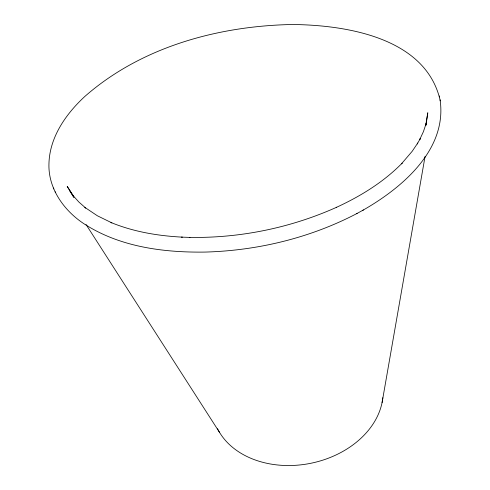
<?xml version="1.0" encoding="UTF-8"?>
<svg xmlns="http://www.w3.org/2000/svg" width="490" height="490" viewBox="0 0 490 490"><rect width="100%" height="100%" fill="white"/><g stroke="black" fill="none" stroke-linecap="round" stroke-linejoin="round"><path stroke-width="0.73" d="M425.994 125.434L427.788 112.767L425.835 124.583L426.122 123.56L423.427 131.645L419.673 139.674L420.2 138.737L417.235 143.956L417.756 143.037L412.176 151.312L401.457 163.844L402.143 163.146C383.462 182.213 360.34 196.361 336.207 207.454L336.685 207.239C290.625 227.911 239.935 238.256 189.459 237.399L189.967 237.411L181.674 237.123L182.231 237.136C157.945 235.874 133.543 231.801 110.967 222.497L111.867 222.87L97.357 215.765L84.88 207.399L85.726 208.054L78.878 202.033L73.126 195.663L73.788 196.49L67.21 186.408L73.959 197.507M425.087 156.328L382.077 402.584M362.876 210.265C401.684 188.154 447.48 149.848 440.075 99.825M440.277 100.854C426.208 37.761 346.602 25.082 292.536 24.5C218.491 25.872 141.359 46.801 84.831 96.463C65.985 113.876 49.619 137.133 48.951 163.672C48.044 188.987 64.637 211.558 85.309 224.628C120.656 247.064 163.887 252.632 204.979 252.081C257.471 250.647 309.925 238.018 356.573 213.707L357.118 213.407M356.573 213.707L363.464 209.947M86.038 224.5L219.667 432.596M69.323 190.187L72.073 194.53M72.863 195.773L73.653 197.017M53.404 188.013L53.82 188.938M55.1 191.768L55.511 192.693M439.279 95.948L439.487 96.965M382.837 397.702A86.154 65.372 -11.4 0 1 309.11 463.613A86.154 65.372 -11.4 0 1 217.523 428.701"/></g></svg>
